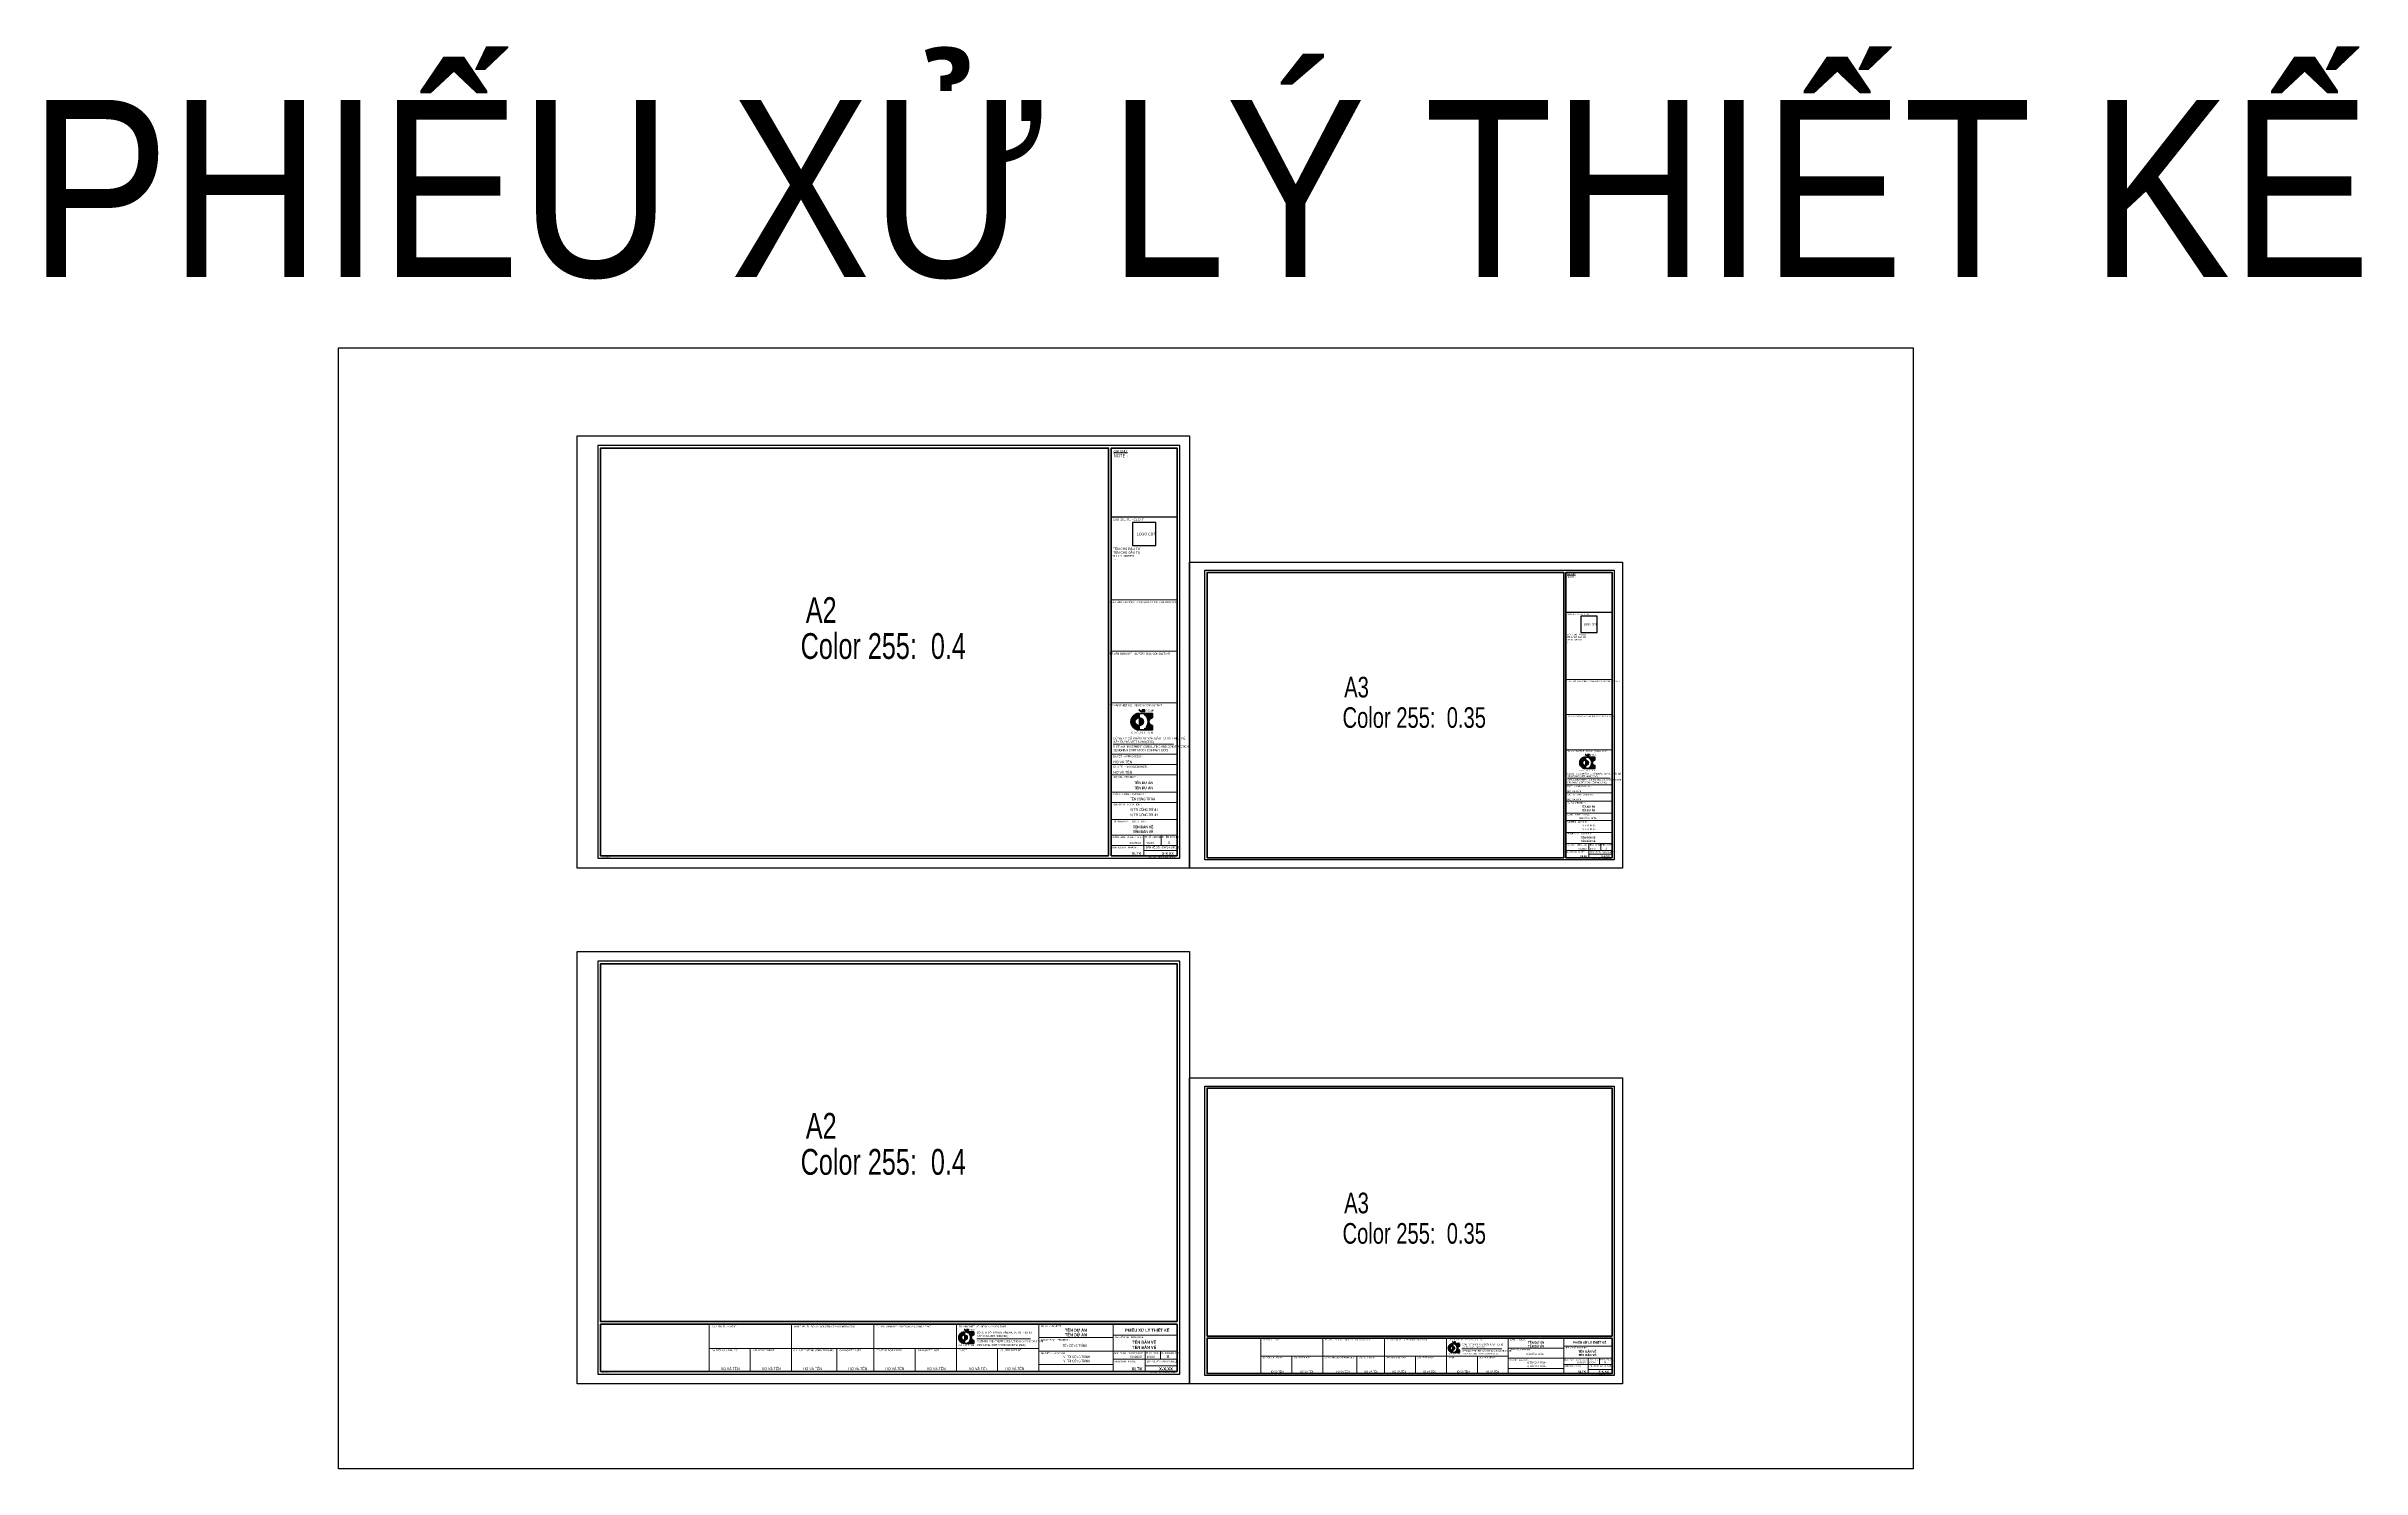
# Model space of a CAD drawing. Header units: millimetres. Extents: x 44 to 16922, y -171 to 5129.
# Drawn here: x 1474 to 3720, y -171 to 1209 of the extents above; entities that cross this region are included whole.
import ezdxf
from ezdxf.enums import TextEntityAlignment as Align

# ---------------------------------------------------------------- set-up
doc = ezdxf.new("R2010")
doc.units = ezdxf.units.MM
doc.layers.add('CDC -TEXT KHUNG', color=7, linetype='Continuous', lineweight=15)
doc.layers.add('KT - Ghi Chu Khung Ten', color=7, linetype='Continuous', lineweight=25)
doc.layers.add('CDC-KHUNGTEN', color=7, linetype='Continuous')
doc.styles.add('Arial', font='arial.ttf', dxfattribs={"width": 0.9, "height": 525})
doc.styles.add('Arial_4', font='arial.ttf', dxfattribs={"width": 0.75, "height": 3})
doc.styles.add('Arial_B_3', font='arialbd.ttf', dxfattribs={"width": 0.75, "height": 3})
doc.styles.add('Chu Khung Tieu De', font='arial.ttf')
doc.styles.add('KT CDC', font='arial.ttf', dxfattribs={"width": 0.85, "height": 200})

# ---------------------------------------------------------------- blocks, each defined once
blk = doc.blocks.new('LOGOmoi')
at = {"layer": 'CDC-KHUNGTEN', "true_color": 0x00fa3e}
h = blk.add_hatch(color=100, dxfattribs=at)
edge = h.paths.add_edge_path()
edge.add_arc((0, 0), 1.87, 90, 270)
edge.add_line((0, -1.9), (0, -3.8))
edge.add_line((0, -3.8), (-0.2, -3.8))
edge.add_line((-0.2, -3.8), (-0.4, -3.8))
edge.add_line((-0.4, -3.8), (-0.5, -3.8))
edge.add_line((-0.5, -3.8), (-0.7, -3.8))
edge.add_line((-0.7, -3.8), (-0.9, -3.7))
edge.add_line((-0.9, -3.7), (-1.1, -3.7))
edge.add_line((-1.1, -3.7), (-1.3, -3.6))
edge.add_line((-1.3, -3.6), (-1.5, -3.6))
edge.add_line((-1.5, -3.6), (-1.6, -3.5))
edge.add_line((-1.6, -3.5), (-1.8, -3.4))
edge.add_line((-1.8, -3.4), (-2, -3.3))
edge.add_line((-2, -3.3), (-2.1, -3.2))
edge.add_line((-2.1, -3.2), (-2.3, -3.1))
edge.add_line((-2.3, -3.1), (-2.4, -3))
edge.add_line((-2.4, -3), (-2.6, -2.8))
edge.add_line((-2.6, -2.8), (-2.7, -2.7))
edge.add_line((-2.7, -2.7), (-2.8, -2.6))
edge.add_line((-2.8, -2.6), (-3, -2.4))
edge.add_line((-3, -2.4), (-3.1, -2.3))
edge.add_line((-3.1, -2.3), (-3.2, -2.1))
edge.add_line((-3.2, -2.1), (-3.3, -2))
edge.add_line((-3.3, -2), (-3.4, -1.8))
edge.add_line((-3.4, -1.8), (-3.5, -1.6))
edge.add_line((-3.5, -1.6), (-3.5, -1.5))
edge.add_line((-3.5, -1.5), (-3.6, -1.3))
edge.add_line((-3.6, -1.3), (-3.7, -1.1))
edge.add_line((-3.7, -1.1), (-3.7, -0.9))
edge.add_line((-3.7, -0.9), (-3.8, -0.7))
edge.add_line((-3.8, -0.7), (-3.8, -0.6))
edge.add_line((-3.8, -0.6), (-3.8, -0.4))
edge.add_line((-3.8, -0.4), (-3.8, -0.2))
edge.add_line((-3.8, -0.2), (-3.8, 0))
edge.add_line((-3.8, 0), (-3.8, 0.2))
edge.add_line((-3.8, 0.2), (-3.8, 0.4))
edge.add_line((-3.8, 0.4), (-3.8, 0.6))
edge.add_line((-3.8, 0.6), (-3.8, 0.7))
edge.add_line((-3.8, 0.7), (-3.7, 0.9))
edge.add_line((-3.7, 0.9), (-3.7, 1.1))
edge.add_line((-3.7, 1.1), (-3.6, 1.3))
edge.add_line((-3.6, 1.3), (-3.5, 1.5))
edge.add_line((-3.5, 1.5), (-3.5, 1.6))
edge.add_line((-3.5, 1.6), (-3.4, 1.8))
edge.add_line((-3.4, 1.8), (-3.3, 2))
edge.add_line((-3.3, 2), (-3.2, 2.1))
edge.add_line((-3.2, 2.1), (-3.1, 2.3))
edge.add_line((-3.1, 2.3), (-3, 2.4))
edge.add_line((-3, 2.4), (-2.8, 2.6))
edge.add_line((-2.8, 2.6), (-2.7, 2.7))
edge.add_line((-2.7, 2.7), (-2.6, 2.8))
edge.add_line((-2.6, 2.8), (-2.4, 3))
edge.add_line((-2.4, 3), (-2.3, 3.1))
edge.add_line((-2.3, 3.1), (-2.1, 3.2))
edge.add_line((-2.1, 3.2), (-2, 3.3))
edge.add_line((-2, 3.3), (-1.8, 3.4))
edge.add_line((-1.8, 3.4), (-1.6, 3.5))
edge.add_line((-1.6, 3.5), (-1.5, 3.6))
edge.add_line((-1.5, 3.6), (-1.3, 3.6))
edge.add_line((-1.3, 3.6), (-1.1, 3.7))
edge.add_line((-1.1, 3.7), (-0.9, 3.7))
edge.add_line((-0.9, 3.7), (-0.7, 3.8))
edge.add_line((-0.7, 3.8), (-0.5, 3.8))
edge.add_line((-0.5, 3.8), (-0.4, 3.8))
edge.add_line((-0.4, 3.8), (-0.2, 3.8))
edge.add_line((-0.2, 3.8), (0, 3.8))
edge.add_line((0, 3.8), (0, 1.9))
at = {"layer": 'CDC-KHUNGTEN'}
h = blk.add_hatch(color=1, dxfattribs=at)
h.paths.add_polyline_path([(1.5, 5.5), (1.3, 5.5), (1.3, 4.9), (1.2, 4.9, -0.237912), (0.1, 5.5), (-0.2, 5.5, 0.272847), (1.1, 4.7), (1.5, 4.7)])
h.paths.add_polyline_path([(2.6, 5.5), (1.8, 5.5, 0.414214), (1.5, 5.2), (1.5, 4.9, 0.414214), (1.8, 4.7), (2.6, 4.7), (2.6, 4.9), (1.8, 4.9, -0.414214), (1.7, 4.9), (1.7, 5.2, -0.414214), (1.8, 5.3), (2.6, 5.3)])
at = {"layer": 'CDC-KHUNGTEN', "true_color": 0xc20000}
blk.add_hatch(color=12, dxfattribs=at).paths.add_polyline_path([(0, 1.9), (0, -1.8), (0, -1.9, 0.414214), (1.9, 0, 0.414214)])
at = {"layer": 'CDC-KHUNGTEN', "color": 102}
for p, q in [((0, 3.8), (0, -3.8)), ((0.4, 3.8), (6.1, 3.8)), ((1.3, 3.7), (5.2, 3.7)), ((2.3, 3.2), (6.1, 3.2)), ((2.5, 3.1), (4, 3.1)), ((3, 2.6), (6.1, 2.6)), ((3.2, 2.5), (3.4, 2.5)), ((3.4, 2.2), (6.1, 2.2)), ((3.5, 2), (6.1, 2)), ((3.6, 2.8), (6.1, 2.8)), ((3.7, 1.6), (5.4, 1.6)), ((3.8, 1.4), (5.2, 1.4)), ((3.9, 1), (4.7, 1)), ((4, 0.8), (4.7, 0.8)), ((4.1, 0.4), (4.5, 0.4)), ((4.1, 0.2), (4.5, 0.2)), ((4.5, 3.4), (6.1, 3.4)), ((6.1, 3.8), (6.1, 1.8)), ((0, -3.8), (0, -3.8)), ((0.4, -3.8), (6.1, -3.8)), ((1.3, -3.7), (5.2, -3.7)), ((2.3, -3.2), (6.1, -3.2)), ((2.5, -3.1), (4, -3.1)), ((3, -2.6), (6.1, -2.6)), ((3.2, -2.5), (3.4, -2.5)), ((3.4, -2.2), (6.1, -2.2)), ((3.5, -2), (6.1, -2)), ((3.6, -2.8), (6.1, -2.8)), ((3.7, -1.6), (5.4, -1.6)), ((3.8, -1.4), (5.2, -1.4)), ((3.9, -1), (4.7, -1)), ((4, -0.8), (4.7, -0.8)), ((4.1, -0.2), (4.5, -0.2)), ((4.1, -0.4), (4.5, -0.4)), ((4.5, -3.4), (6.1, -3.4)), ((6.1, -1.8), (6.1, -3.8))]:
    blk.add_line(p, q, dxfattribs=at)
at = {"layer": 'CDC-KHUNGTEN', "color": 1}
for points in [[(1.5, 5.5), (1.3, 5.5), (1.3, 4.9), (1.2, 4.9, -0.237912), (0.1, 5.5), (-0.2, 5.5, 0.272847), (1.1, 4.7), (1.5, 4.7)], [(2.6, 5.5), (1.8, 5.5, 0.414214), (1.5, 5.2), (1.5, 4.9, 0.414214), (1.8, 4.7), (2.6, 4.7), (2.6, 4.9), (1.8, 4.9, -0.414214), (1.7, 4.9), (1.7, 5.2, -0.414214), (1.8, 5.3), (2.6, 5.3)]]:
    blk.add_lwpolyline(points, format="xyb", close=True, dxfattribs=at)
at = {"layer": 'CDC-KHUNGTEN', "color": 7, "lineweight": 40}
blk.add_lwpolyline([(0.4, 3.8), (6.1, 3.8), (6.1, 1.8, 0.905134), (6.1, -1.8), (6.1, -3.8), (0.4, -3.8)], format="xyb", dxfattribs=at)
at = {"layer": 'CDC-KHUNGTEN', "color": 102}
blk.add_circle((0, 0), 1.87, dxfattribs=at)
at = {"layer": 'CDC-KHUNGTEN', "color": 7, "lineweight": 40}
blk.add_arc((0, 0), 3.85, 89.7449, 270.2551, dxfattribs=at)
at = {"layer": 'CDC-KHUNGTEN', "color": 112}
blk.add_ellipse((0.2, 0), major_axis=(-2.72, 2.72), ratio=1, start_param=-1.064136, end_param=-0.838054, dxfattribs=at)
at = {"layer": 'CDC-KHUNGTEN', "color": 102}
for centre, major_axis, start_param, end_param in [((0.2, 0), (-2.72, 2.72), -1.423028, -1.355019), ((0.2, 0), (2.72, 2.72), 6.199614, 6.251308), ((6.3, 0), (-2.72, 2.72), 0.083571, 0.124553), ((0.2, 0), (-2.72, 2.72), 4.527318, 4.587836), ((0.2, 0), (-2.72, 2.72), 4.346177, 4.481253), ((6.3, 0), (-2.72, 2.72), -0.147768, -0.022458), ((0.2, 0), (-2.72, 2.72), 4.178765, 4.304301), ((0.2, 0), (2.72, 2.72), 5.589142, 5.7099), ((0.2, 0), (2.72, 2.72), 5.445131, 5.550443), ((6.3, 0), (2.72, 2.72), 1.064136, 1.278853), ((6.3, 0), (1.28, 1.28), 0.884906, 3.827483), ((0.2, 0), (2.72, 2.72), 3.979647, 4.205729), ((0.2, 0), (-2.72, 2.72), 2.925816, 2.993825), ((0.2, 0), (-2.72, 2.72), 3.17347, 3.225164), ((0.2, 0), (2.72, 2.72), 4.836942, 4.89746), ((6.3, 0), (-2.72, 2.72), 1.446243, 1.487225), ((0.2, 0), (2.72, 2.72), 4.943525, 5.078601), ((6.3, 0), (-2.72, 2.72), 1.538919, 1.718564), ((0.2, 0), (-2.72, 2.72), 3.549681, 3.675216), ((0.2, 0), (-2.72, 2.72), 3.714878, 3.835636), ((6.3, 0), (2.72, 2.72), 3.433536, 3.648253)]:
    blk.add_ellipse(centre, major_axis=major_axis, ratio=1, start_param=start_param, end_param=end_param, dxfattribs=at)
at = {"layer": 'CDC-KHUNGTEN', "color": 1, "style": 'KT CDC', "width": 0.85}
blk.add_text('GROUP', height=0.792, dxfattribs=at).set_placement((2.9, 4.7))
at = {"layer": 'CDC-KHUNGTEN', "color": 102, "style": 'KT CDC', "width": 1.15}
blk.add_text('C D C J S C . V N', height=0.8, dxfattribs=at).set_placement((-3.9, -5.5))
blk = doc.blocks.new('CDTA2')
at = {"layer": 'CDC-KHUNGTEN', "lineweight": 20}
blk.add_line((64, 75), (0, 75), dxfattribs=at)
at = {"layer": 'CDC-KHUNGTEN'}
blk.add_lwpolyline([(43.3, 47.5), (43.3, 70), (20.8, 70), (20.8, 47.5)], close=True, dxfattribs=at)
for s, height, style, width, p in [('CHỦ ĐẦU TƯ - CLIENT', 2, 'Arial', 0.8, (1.7, 71.7)), ('TÊN CHỦ ĐẦU TƯ', 2.286, 'KT CDC', 0.78, (1.8, 43.3)), ('LOGO CĐT', 2.5, 'Arial', 0.8, (24.8, 57.5)), ('* ĐỊA CHỈ - ADDRESS :', 1.571, 'KT CDC', 0.85, (0.8, 36.8)), ('TÊN CHỦ ĐẦU TƯ', 2.286, 'KT CDC', 0.78, (1.9, 39.7)), ('......', 1.57, 'KT CDC', 0.75, (1.9, 34))]:
    blk.add_text(s, height=height, dxfattribs=dict(at, style=style, width=width)).set_placement(p)

msp = doc.modelspace()

# ---------------------------------------------------------------- linework, layer by layer
msp.add_lwpolyline([(1757.3, 916.8), (3285.2, 916.8), (3285.2, -171), (1757.3, -171)], close=True)
at = {"layer": 'CDC -TEXT KHUNG'}
for p, q in [((2509.1, 532), (2567.5, 532)), ((2949.8, 499.1), (2991.2, 499.1)), ((2376.8, -44.8), (2428.7, -44.8)), ((2847.4, -54.8), (2886.3, -54.8))]:
    msp.add_line(p, q, dxfattribs=at)
at = {"layer": 'CDC-KHUNGTEN'}
for p, q in [((2571.1, 752.3), (2507.1, 752.3)), ((2993.1, 659.8), (2948.3, 659.8))]:
    msp.add_line(p, q, dxfattribs=at)
at = {"layer": 'CDC-KHUNGTEN', "lineweight": 20}
for p, q in [((2571.1, 672.3), (2507.1, 672.3)), ((2571.1, 622.3), (2507.1, 622.3)), ((2571.1, 572.3), (2507.1, 572.3)), ((2571.1, 522.3), (2507.1, 522.3)), ((2571.1, 512.3), (2507.1, 512.3)), ((2571.1, 502.3), (2507.1, 502.3)), ((2571.1, 485.6), (2507.1, 485.6)), ((2571.1, 475.6), (2507.1, 475.6)), ((2571.1, 458.9), (2507.1, 458.9)), ((2571.1, 443.9), (2507.1, 443.9)), ((2571.1, 433.9), (2507.1, 433.9)), ((2538.8, 423.9), (2538.8, 443.9)), ((2538.8, 428.9), (2571.1, 428.9)), ((2555.6, 433.9), (2555.6, 443.9)), ((2116.9, -30.7), (2116.9, -76.5)), ((2196.9, -30.7), (2196.9, -76.5)), ((2276.9, -30.7), (2276.9, -76.5)), ((2356.9, -30.7), (2356.9, -76.5)), ((2436.9, -30.7), (2436.9, -76.5)), ((2508.9, -43.8), (2436.9, -43.8)), ((2508.9, -30.7), (2508.9, -76.5)), ((2571.1, -41.4), (2508.9, -41.4)), ((2196.9, -54.2), (2116.9, -54.2)), ((2156.9, -54.2), (2156.9, -76.6)), ((2276.9, -54.2), (2196.9, -54.2)), ((2240.9, -54.2), (2240.9, -76.6)), ((2356.9, -54.2), (2276.9, -54.2)), ((2316.9, -54.2), (2316.9, -76.6)), ((2436.9, -54.2), (2356.9, -54.2)), ((2396.9, -54.2), (2396.9, -76.6)), ((2508.9, -56.9), (2436.9, -56.9)), ((2571.1, -56.9), (2508.9, -56.9)), ((2571.1, -64.8), (2508.9, -64.8)), ((2540, -76.5), (2540, -56.9)), ((2555, -64.8), (2555, -56.9)), ((2508.9, -70), (2436.9, -70)), ((2540, -71.3), (2571.1, -71.3))]:
    msp.add_line(p, q, dxfattribs=at)
at = {"layer": 'CDC-KHUNGTEN', "lineweight": 15}
for p, q in [((2993.1, 594.8), (2948.3, 594.8)), ((2993.1, 560.8), (2948.3, 560.8)), ((2993.1, 526.8), (2948.3, 526.8)), ((2993.1, 492.8), (2948.3, 492.8)), ((2993.1, 484.8), (2948.3, 484.8)), ((2993.1, 476.8), (2948.3, 476.8)), ((2993.1, 465.1), (2948.3, 465.1)), ((2993.1, 458.1), (2948.3, 458.1)), ((2993.1, 446.4), (2948.3, 446.4)), ((2993.1, 435.9), (2948.3, 435.9)), ((2993.1, 428.9), (2948.3, 428.9)), ((2970.5, 421.9), (2970.5, 435.9)), ((2982.3, 428.9), (2982.3, 435.9)), ((2970.5, 425.4), (2993.1, 425.4)), ((2652.4, -44.2), (2652.4, -78.5)), ((2712.4, -44.2), (2712.4, -78.5)), ((2772.4, -44.2), (2772.4, -78.5)), ((2832.4, -44.2), (2832.4, -78.5)), ((2892.4, -44.2), (2892.4, -78.5)), ((2946.4, -44.2), (2946.4, -78.5)), ((2712.4, -61.8), (2652.4, -61.8)), ((2682.4, -61.8), (2682.4, -78.6)), ((2772.4, -61.8), (2712.4, -61.8)), ((2745.4, -61.8), (2745.4, -78.6)), ((2832.4, -61.8), (2772.4, -61.8)), ((2802.4, -61.8), (2802.4, -78.6)), ((2892.4, -61.8), (2832.4, -61.8)), ((2862.4, -61.8), (2862.4, -78.6)), ((2946.4, -54), (2892.4, -54)), ((2946.4, -63.8), (2892.4, -63.8)), ((2993.1, -52.2), (2946.4, -52.2)), ((2993.1, -63.8), (2946.4, -63.8)), ((2969.8, -78.5), (2969.8, -63.8)), ((2981, -69.7), (2981, -63.8)), ((2946.4, -73.6), (2892.4, -73.6)), ((2993.1, -69.7), (2946.4, -69.7)), ((2969.8, -74.6), (2993.1, -74.6))]:
    msp.add_line(p, q, dxfattribs=at)
at = {"layer": 'CDC-KHUNGTEN', "color": 8}
for points in [[(2506.2, 421.4), (2573.6, 421.4), (2573.6, 822), (2009.1, 822), (2009.1, 421.4), (2506.2, 421.4)], [(2503.2, -79.1), (2573.6, -79.1), (2573.6, 321.5), (2009.1, 321.5), (2009.1, -79.1), (2503.2, -79.1)]]:
    msp.add_lwpolyline(points, dxfattribs=at)
at = {"layer": 'CDC-KHUNGTEN', "color": 255, "lineweight": 60}
msp.add_lwpolyline([(2504.6, 423.9), (2504.6, 819.5), (2011.6, 819.5), (2011.6, 423.9), (2504.6, 423.9)], close=True, dxfattribs=at)
msp.add_lwpolyline([(2507.1, 423.9), (2571.1, 423.9), (2571.1, 819.5), (2507.1, 819.5), (2507.1, 423.9)], dxfattribs=at)
at = {"layer": 'CDC-KHUNGTEN', "color": 8}
for points in [[(2598.1, 419.9), (2598.1, 700.9), (2995.1, 700.9), (2995.1, 419.9)], [(2598.1, -80.6), (2598.1, 200.4), (2995.1, 200.4), (2995.1, -80.6)]]:
    msp.add_lwpolyline(points, close=True, dxfattribs=at)
at = {"layer": 'CDC-KHUNGTEN', "color": 255, "lineweight": 40}
for points in [[(2600.1, 421.9), (2600.1, 698.9), (2946.3, 698.9), (2946.3, 421.9)], [(2571.1, -28.2), (2571.1, 319), (2011.6, 319), (2011.6, -28.2)]]:
    msp.add_lwpolyline(points, close=True, dxfattribs=at)
for points in [[(2948.3, 421.9), (2993.1, 421.9), (2993.1, 698.9), (2948.3, 698.9), (2948.3, 421.9)], [(2600.1, -42.2), (2600.1, 198.4), (2993.1, 198.4), (2993.1, -42.2), (2600.1, -42.2)], [(2571.1, -30.7), (2571.1, -76.6), (2011.6, -76.6), (2011.6, -30.7), (2571.1, -30.7)], [(2993.1, -44.2), (2993.1, -78.6), (2600.1, -78.6), (2600.1, -44.2), (2993.1, -44.2)]]:
    msp.add_lwpolyline(points, dxfattribs=at)
at = {"layer": 'Defpoints', "color": 1, "ltscale": 0.2}
for points in [[(1989.1, 411.9), (1989.1, 831.5), (2583.1, 831.5), (2583.1, 411.9), (1989.1, 411.9)], [(2583.1, 411.9), (2583.1, 708.9), (3003.1, 708.9), (3003.1, 411.9), (2583.1, 411.9)], [(1989.1, -88.6), (1989.1, 331), (2583.1, 331), (2583.1, -88.6), (1989.1, -88.6)], [(2583.1, -88.6), (2583.1, 208.4), (3003.1, 208.4), (3003.1, -88.6), (2583.1, -88.6)]]:
    msp.add_lwpolyline(points, close=True, dxfattribs=at)

# ---------------------------------------------------------------- block references
for p, xscale, yscale, zscale in [((2364.8, -43.8), 1.460773015860468, 1.460773015860468, 1.460773015860468), ((2838.4, -54), 1.095579762011766, 1.095579762011766, 1.095579762011766)]:
    msp.add_blockref('LOGOmoi', p, dxfattribs=dict(xscale=xscale, yscale=yscale, zscale=zscale))
at = {"layer": 'CDC -TEXT KHUNG'}
for p, xscale, yscale, zscale in [((2534.4, 554), 2.094923747703433, 2.094923747703433, 2.094923747703433), ((2967.4, 514.1), 1.4664466236718, 1.4664466236718, 1.4664466236718)]:
    msp.add_blockref('LOGOmoi', p, dxfattribs=dict(at, xscale=xscale, yscale=yscale, zscale=zscale))
at = {"layer": 'CDC-KHUNGTEN'}
msp.add_blockref('CDTA2', (2507.1, 677.3), dxfattribs=at)
at = {"layer": 'CDC-KHUNGTEN', "xscale": 0.7000000001862645, "yscale": 0.7000000001862645, "zscale": 0.7000000001862645}
msp.add_blockref('CDTA2', (2948.3, 607.3), dxfattribs=at)

# ---------------------------------------------------------------- texts
at = {"color": 6, "style": 'KT CDC', "width": 0.85}
msp.add_text('PHIẾU XỬ LÝ THIẾT KẾ', height=171.875, dxfattribs=at).set_placement((1457.1, 985.5))
at = {"layer": 'CDC -TEXT KHUNG'}
for s, height, style, width, p in [('NOTE :', 3, 'Arial_4', 0.85, (2509.5, 810.6)), ('A2', 25, 'KT CDC', 0.7, (2210.8, 649.8)), ('A2', 25, 'KT CDC', 0.7, (2210.8, 649.8)), ('NOTE :', 1.75, 'Arial_4', 0.85, (2949.7, 693.7)), ('Color 255:  0.4', 25, 'KT CDC', 0.7, (2205.8, 614.9)), ('NHÀ THẦU THI CÔNG - CONSTRUCTION CONTRACTOR', 1.4, 'KT CDC', 0.85, (2949.8, 592.4)), ('CÔNG TY CỔ PHẦN TƯ VẤN ÐẦU TƯ VÀ THIẾT KẾ', 2.083, 'KT CDC', 0.84, (2509, 536.8)), ('TƯ VẤN GIÁM SÁT - SUPERVISION CONSULTANT', 1.4, 'KT CDC', 0.85, (2949.8, 558.4)), ('VIETNAM INVESTMENT CONSULTING AND CONSTRUCTION ', 2.083, 'KT CDC', 0.7, (2509.1, 528.8)), ('XÂY DỰNG VIỆT NAM (CDC)', 2.083, 'KT CDC', 0.84, (2509.2, 533.5)), ('DESIGNING JOINT STOCK COMPANY (CDC)', 2.083, 'KT CDC', 0.7, (2509.2, 525.3)), ('TƯ VẤN THIẾT KẾ - DESIGN CONSULTANT', 1.4, 'KT CDC', 0.85, (2949.8, 524.4)), ('CÔNG TY CỔ PHẦN TƯ VẤN ÐẦU TƯ VÀ THIẾT KẾ', 1.6, 'KT CDC', 0.78, (2949.7, 502.6)), ('VIETNAM INVESTMENT CONSULTING AND CONSTRUCTION ', 1.6, 'KT CDC', 0.65, (2949.8, 496.7)), ('XÂY DỰNG VIỆT NAM (CDC)', 1.6, 'KT CDC', 0.78, (2949.9, 500.2)), ('DESIGNING JOINT STOCK COMPANY (CDC)', 1.6, 'KT CDC', 0.65, (2949.9, 494.1)), ('DUYỆT - APPROVED BY :', 1.4, 'KT CDC', 0.85, (2949.7, 490.5)), ('CHỦ TRÌ - MAIN DESIGNER :', 1.4, 'KT CDC', 0.85, (2949.7, 482.5)), ('DỰ ÁN - PROJECT :  ', 1.4, 'KT CDC', 0.85, (2949.8, 474.5)), ('CÔNG TRÌNH - PROJECT :  ', 1.4, 'KT CDC', 0.85, (2949.7, 463.1)), ('ĐỊA ĐIỂM - LOCATION :', 1.4, 'KT CDC', 0.85, (2949.8, 456.1)), ('GIAI ĐOẠN - PHASE :', 1.4, 'KT CDC', 0.75, (2949, 426.7)), ('TÊN BẢN VẼ - DWG TITLE :', 1.4, 'KT CDC', 0.85, (2949.8, 444.5)), ('TỈ LỆ - SCALE :', 1.4, 'KT CDC', 0.678871, (2971.3, 433.8)), ('BẢN VẼ SỐ - DWG NUMBER :', 1.4, 'KT CDC', 0.75, (2971.9, 426.7)), ('PHIÊN BẢN -REV', 1.4, 'KT CDC', 0.6, (2982.9, 433.8)), ('- CDCJSC . VN GIỮ BẢN QUYỂN -', 1.047, 'KT CDC', 1.15, (2543.1, 422.1)), ('- CDCJSC . VN GIỮ BẢN QUYỂN -', 0.733, 'KT CDC', 1.15, (2973.5, 420.6)), ('A2', 25, 'KT CDC', 0.7, (2210.8, 149.3)), ('A2', 25, 'KT CDC', 0.7, (2210.8, 149.3)), ('Color 255:  0.4', 25, 'KT CDC', 0.7, (2205.8, 114.3)), ('CÔNG TY CỔ PHẦN TƯ VẤN ÐẦU TƯ VÀ THIẾT KẾ', 1.964, 'KT CDC', 0.65, (2376.8, -39.8)), ('XÂY DỰNG VIỆT NAM (CDC)', 1.964, 'KT CDC', 0.65, (2377, -43.2)), ('VIETNAM INVESTMENT CONSULTING AND CONSTRUCTION ', 1.964, 'KT CDC', 0.65, (2377.1, -48.2)), ('DESIGNING JOINT STOCK COMPANY (CDC)', 1.964, 'KT CDC', 0.65, (2377.2, -51.9)), ('CÔNG TY CỔ PHẦN TƯ VẤN ÐẦU TƯ VÀ THIẾT KẾ', 1.473, 'KT CDC', 0.65, (2847.4, -51.1)), ('XÂY DỰNG VIỆT NAM (CDC)', 1.473, 'KT CDC', 0.65, (2847.6, -53.6)), ('VIETNAM INVESTMENT CONSULTING AND CONSTRUCTION ', 1.473, 'KT CDC', 0.65, (2847.6, -57.4)), ('DESIGNING JOINT STOCK COMPANY (CDC)', 1.473, 'KT CDC', 0.65, (2847.7, -60.1)), ('- CDCJSC . VN GIỮ BẢN QUYỂN -', 1.028, 'KT CDC', 1.15, (2544.1, -78.2)), ('- CDCJSC . VN GIỮ BẢN QUYỂN -', 0.771, 'KT CDC', 1.15, (2972.9, -79.8))]:
    msp.add_text(s, height=height, dxfattribs=dict(at, style=style, width=width)).set_placement(p)
at = {"layer": 'CDC -TEXT KHUNG', "style": 'KT CDC', "width": 0.85}
for s, p in [('NHÀ THẦU THI CÔNG - CONSTRUCTION CONTRACTOR', (2538, 669)), ('TƯ VẤN GIÁM SÁT - SUPERVISION CONSULTANT', (2534.8, 619)), ('TƯ VẤN THIẾT KẾ - DESIGN CONSULTANT', (2531, 569))]:
    msp.add_text(s, height=1.833, dxfattribs=at).set_placement(p, align=Align.CENTER)
at = {"layer": 'CDC -TEXT KHUNG', "color": 7, "style": 'KT CDC', "width": 0.7}
for s, p in [('A3', (2733.2, 577.5)), ('Color 255:  0.35', (2731.6, 548)), ('A3', (2733.2, 76.9)), ('Color 255:  0.35', (2731.6, 47.4))]:
    msp.add_text(s, height=20, dxfattribs=at).set_placement(p)
at = {"layer": 'CDC -TEXT KHUNG', "style": 'KT CDC', "width": 0.678871}
msp.add_text('HOÀN THÀNH - FINISHED DATE :', height=1.4, dxfattribs=at).set_placement((2948.9, 433.7), (2969.7, 433.7), align=Align.FIT)
at = {"layer": 'CDC -TEXT KHUNG', "attachment_point": 1, "style": 'Arial'}
for insert, char_height, width in [((2509.5, 817.5), 2.2, 18.82), ((2949.7, 697.8), 1.283, 10.978)]:
    msp.add_mtext('{\\LGHI CHÚ:}', dxfattribs=dict(at, insert=insert, char_height=char_height, width=width))
at = {"layer": 'CDC-KHUNGTEN'}
for s, height, style, width, p in [('DUYỆT - APPROVED BY :', 1.8, 'Arial', 0.8, (2509.1, 519.4)), ('HỌ VÀ TÊN', 2.5, 'KT CDC', 0.85, (2509.2, 513.6)), ('CHỦ TRÌ - MAIN DESIGNER :', 1.8, 'Arial', 0.8, (2509.1, 509.4)), ('HỌ VÀ TÊN', 2.5, 'KT CDC', 0.85, (2509.2, 503.6)), ('DỰ ÁN - PROJECT :  ', 1.8, 'Arial', 0.8, (2509.2, 499.4)), ('CÔNG TRÌNH - PROJECT :  ', 1.8, 'Arial', 0.8, (2509.1, 482.7)), ('ĐỊA ĐIỂM - LOCATION :', 1.8, 'Arial', 0.8, (2509.2, 472.7)), ('HỌ VÀ TÊN', 1.8, 'Arial', 0.9, (2949.8, 485.6)), ('HỌ VÀ TÊN', 1.8, 'Arial', 0.9, (2949.8, 477.6)), ('TÊN BẢN VẼ - DWG TITLE :', 1.8, 'Arial', 0.8, (2509.2, 456.2)), ('GIAI ĐOẠN - PHASE :', 1.8, 'Arial', 0.8, (2508.1, 431)), ('TỈ LỆ - SCALE :', 1.8, 'Arial', 0.8, (2539.9, 441.1)), ('BẢN VẼ SỐ - DWG NUMBER :', 1.8, 'Arial', 0.8, (2540.7, 431.1)), ('PHIÊN BẢN -REV', 1.8, 'Arial', 0.7, (2556.6, 441.1)), ('CHỦ ĐẦU TƯ - CLIENT', 1.6, 'Arial', 0.8, (2119.5, -33.9)), ('NHÀ THẦU THI CÔNG - CONSTRUCTION CONTRACTOR', 1.6, 'Arial', 0.8, (2199.5, -33.9)), ('TƯ VẤN GIÁM SÁT - SUPERVISION CONSULTANT', 1.6, 'Arial', 0.8, (2279.5, -33.9)), ('TƯ VẤN THIẾT KẾ - DESIGN CONSULTANT', 1.6, 'Arial', 0.8, (2359.5, -33.9)), ('CÔNG TRÌNH - PROJECT :  ', 1.6, 'Arial', 0.8, (2438.8, -46.7)), ('DỰ ÁN - PROJECT :  ', 1.6, 'Arial', 0.8, (2438.9, -33.6)), ('TÊN BẢN VẼ - DWG TITLE :', 1.6, 'Arial', 0.8, (2510.9, -44.1)), ('DỰ ÁN - PROJECT :  ', 1.2, 'Arial', 0.8, (2894, -46.3)), ('ĐỊA ĐIỂM - LOCATION :', 1.6, 'Arial', 0.8, (2438.8, -59.8)), ('GIAI ĐOẠN - PHASE :', 1.6, 'Arial', 0.8, (2509.8, -67.6)), ('TỈ LỆ - SCALE :', 1.6, 'Arial', 0.8, (2541, -59.7)), ('BẢN VẼ SỐ - DWG NUMBER :', 1.6, 'Arial', 0.8, (2541.8, -67.6)), ('PHIÊN BẢN -REV', 1.6, 'Arial', 0.8, (2555.9, -59.7)), ('CHỦ ĐẦU TƯ - CLIENT', 1.2, 'Arial', 0.8, (2654.4, -46.5)), ('NHÀ THẦU THI CÔNG - CONSTRUCTION CONTRACTOR', 1.2, 'Arial', 0.8, (2714.4, -46.5)), ('TƯ VẤN GIÁM SÁT - SUPERVISION CONSULTANT', 1.2, 'Arial', 0.8, (2774.4, -46.5)), ('TƯ VẤN THIẾT KẾ - DESIGN CONSULTANT', 1.2, 'Arial', 0.8, (2834.4, -46.5)), ('ĐỊA ĐIỂM - LOCATION :', 1.2, 'Arial', 0.8, (2893.9, -66)), ('CÔNG TRÌNH - PROJECT :  ', 1.2, 'Arial', 0.8, (2893.9, -56.1)), ('TÊN BẢN VẼ - DWG TITLE :', 1.2, 'Arial', 0.8, (2948, -54.2)), ('TỈ LỆ - SCALE :', 1.2, 'Arial', 0.8, (2970.6, -65.9)), ('PHIÊN BẢN -REV', 1.2, 'Arial', 0.8, (2981.7, -65.9)), ('- ISO 06/2019 -', 0.943, 'KT CDC', 1.15, (2011.6, -78.1)), ('HỌ VÀ TÊN', 1.8, 'Arial', 0.9, (2660.9, -77.7)), ('HỌ VÀ TÊN', 1.8, 'Arial', 0.9, (2690.2, -77.7)), ('HỌ VÀ TÊN', 1.8, 'Arial', 0.9, (2725.1, -77.7)), ('HỌ VÀ TÊN', 1.8, 'Arial', 0.9, (2752.7, -77.7)), ('HỌ VÀ TÊN', 1.8, 'Arial', 0.9, (2780, -77.7)), ('HỌ VÀ TÊN', 1.8, 'Arial', 0.9, (2809, -77.7)), ('HỌ VÀ TÊN', 1.8, 'Arial', 0.9, (2841.4, -77.7)), ('HỌ VÀ TÊN', 1.8, 'Arial', 0.9, (2870.2, -77.7)), ('GIAI ĐOẠN - PHASE :', 1.2, 'Arial', 0.8, (2947.1, -71.9)), ('BẢN VẼ SỐ - DWG NUMBER :', 1.2, 'Arial', 0.8, (2971.1, -71.8))]:
    msp.add_text(s, height=height, dxfattribs=dict(at, style=style, width=width)).set_placement(p)
for s, height, style, width, p in [('TÊN DỰ ÁN', 2.5, 'Arial_B_3', 0.75, (2538.5, 493.4)), ('TÊN CÔNG TRÌNH', 2.5, 'Arial', 0.65, (2537.7, 477.6)), ('TÊN DỰ ÁN', 2.5, 'Arial_B_3', 0.75, (2538.5, 488.4)), ('TÊN DỰ ÁN', 1.8, 'Arial_B_3', 0.75, (2970.3, 470.6)), ('VỊ TRÍ CÔNG TRÌNH', 2.5, 'Arial', 0.65, (2538.7, 467.3)), ('VỊ TRÍ CÔNG TRÌNH', 2.5, 'Arial', 0.65, (2538.7, 462.3)), ('TÊN BẢN VẼ', 2.5, 'Arial_B_3', 0.75, (2538.1, 450.6)), ('TÊN CÔNG TRÌNH', 1.8, 'Arial', 0.65, (2969.7, 459.5)), ('TÊN DỰ ÁN', 1.8, 'Arial_B_3', 0.75, (2970.3, 467.1)), ('VỊ TRÍ DỰ ÁN', 1.8, 'Arial', 0.65, (2971, 452.3)), ('VỊ TRÍ DỰ ÁN', 1.8, 'Arial', 0.65, (2971, 448.8)), ('TÊN BẢN VẼ', 2.5, 'Arial_B_3', 0.75, (2538.1, 446)), ('TÊN BẢN VẼ', 1.8, 'Arial_B_3', 0.734493, (2970, 440.6)), ('TÊN BẢN VẼ', 1.8, 'Arial_B_3', 0.734493, (2970, 437.1)), ('TÊN DỰ ÁN', 2.93, 'Arial_B_3', 0.75, (2472.9, -38.1)), ('TÊN DỰ ÁN', 2.93, 'Arial_B_3', 0.75, (2472.9, -42.6)), ('PHIẾU XỬ LÝ THIẾT KẾ', 2.933, 'Arial_B_3', 0.75, (2542.1, -38.1)), ('TÊN CÔNG TRÌNH', 2.4, 'Arial', 0.65, (2471.8, -52.8)), ('VỊ TRÍ CÔNG TRÌNH', 2.4, 'Arial', 0.65, (2473.6, -63.7)), ('VỊ TRÍ CÔNG TRÌNH', 2.4, 'Arial', 0.65, (2473.6, -67.7)), ('TÊN BẢN VẼ', 2.93, 'Arial_B_3', 0.75, (2539.2, -49.7)), ('TÊN BẢN VẼ', 2.93, 'Arial_B_3', 0.75, (2539.2, -54.7)), ('TÊN CÔNG TRÌNH', 1.8, 'Arial', 0.65, (2918.6, -60.7)), ('VỊ TRÍ CÔNG TRÌNH', 1.8, 'Arial', 0.65, (2920, -68.9)), ('TÊN DỰ ÁN', 2.2, 'Arial_B_3', 0.75, (2919.4, -49.7)), ('TÊN DỰ ÁN', 2.2, 'Arial_B_3', 0.75, (2919.4, -53.2)), ('PHIẾU XỬ LÝ THIẾT KẾ', 2.2, 'Arial_B_3', 0.75, (2971.4, -49.7)), ('TÊN BẢN VẼ', 2.2, 'Arial_B_3', 0.75, (2969.2, -58.4)), ('TÊN BẢN VẼ', 2.2, 'Arial_B_3', 0.75, (2969.2, -61.7)), ('HỌ VÀ TÊN', 2.5, 'KT CDC', 0.85, (2137.3, -75.2)), ('HỌ VÀ TÊN', 2.5, 'KT CDC', 0.85, (2177.3, -75.2)), ('HỌ VÀ TÊN', 2.5, 'KT CDC', 0.85, (2217.3, -75.2)), ('HỌ VÀ TÊN', 2.5, 'KT CDC', 0.85, (2261.3, -75.2)), ('HỌ VÀ TÊN', 2.5, 'KT CDC', 0.85, (2297.3, -75.2)), ('HỌ VÀ TÊN', 2.5, 'KT CDC', 0.85, (2337.3, -75.2)), ('HỌ VÀ TÊN', 2.5, 'KT CDC', 0.85, (2378.2, -75.2)), ('HỌ VÀ TÊN', 2.5, 'KT CDC', 0.85, (2413.7, -75.2)), ('VỊ TRÍ CÔNG TRÌNH', 1.8, 'Arial', 0.65, (2920, -72.4))]:
    msp.add_text(s, height=height, dxfattribs=dict(at, style=style, width=width)).set_placement(p, align=Align.CENTER)
at = {"layer": 'CDC-KHUNGTEN', "style": 'Arial'}
for height, width, p, p2 in [(1.8, 0.754301, (2508, 441), (2537.7, 441)), (1.6, 0.83316, (2509.8, -59.8), (2539, -59.8)), (1.2, 0.83316, (2947.1, -66), (2969, -66))]:
    msp.add_text('HOÀN THÀNH - FINISHED DATE :', height=height, dxfattribs=dict(at, width=width)).set_placement(p, p2, align=Align.FIT)
at = {"layer": 'CDC-KHUNGTEN', "style": 'Arial', "width": 0.9}
for s, height, p in [('XX/20XX', 2, (2536, 435.2)), ('1/XXX', 2, (2548.9, 435.2)), ('XX/20XX', 1.5, (2968.6, 429.8)), ('1/XXX', 1.5, (2977.5, 429.8)), ('XX/20XX', 2.13, (2537.2, -63.5)), ('1/XXX', 2.13, (2549.8, -63.5)), ('XX/20XX', 1.6, (2967.7, -68.8)), ('1/XXX', 1.6, (2977.1, -68.8))]:
    msp.add_text(s, height=height, dxfattribs=at).set_placement(p, align=Align.RIGHT)
at = {"layer": 'CDC-KHUNGTEN'}
for s, height, style, p in [('XLTK', 2.5, 'Arial_B_3', (2536.3, 424.8)), ('X-X.XX', 2.5, 'Arial_B_3', (2567.8, 424.8)), ('X', 2.67, 'KT CDC', (2564.3, 435.2)), ('X', 1.8, 'KT CDC', (2988.3, 429.8)), ('XLTK', 1.8, 'Arial_B_3', (2968.8, 422.6)), ('X-X.XX', 1.8, 'Arial_B_3', (2990.8, 422.6)), ('X', 2.73, 'Arial_B_3', (2563.5, -63.5)), ('X', 2.05, 'Arial_B_3', (2987.4, -68.8)), ('XLTK', 2.93, 'Arial_B_3', (2537.5, -75.6)), ('X-X.XX', 2.93, 'Arial_B_3', (2567, -75.6)), ('XLTK', 2.2, 'Arial_B_3', (2967.9, -77.9)), ('X-X.XX', 2.2, 'Arial_B_3', (2990, -77.9))]:
    msp.add_text(s, height=height, dxfattribs=dict(at, style=style)).set_placement(p, align=Align.RIGHT)
at = {"layer": 'CDC-KHUNGTEN', "color": 6, "style": 'KT CDC', "width": 1.15}
msp.add_text('- ISO 06/2019 -', height=0.943, dxfattribs=at).set_placement((2011.6, 422.4))
at = {"layer": 'KT - Ghi Chu Khung Ten', "style": 'Chu Khung Tieu De'}
for s, height, p in [('ĐẠI DIỆN CHỦ ĐẦU TƯ:', 1.633, (2119.5, -56.9)), ('CÁN BỘ KỸ THUẬT:', 1.633, (2159.5, -56.9)), ('CHỈ HUY TRƯỞNG CÔNG TRƯỜNG:', 1.633, (2198.7, -56.9)), ('CÁN BỘ KỸ THUẬT:', 1.633, (2243.5, -56.9)), ('TRƯỞNG ĐOÀN TVGS:', 1.633, (2279.5, -56.9)), ('CÁN BỘ KỸ THUẬT:', 1.633, (2319.5, -56.9)), ('DUYỆT:', 1.63, (2359.5, -56.9)), ('CHỦ TRÌ THIẾT KẾ:', 1.633, (2399.5, -56.9)), ('ĐẠI DIỆN CHỦ ĐẦU TƯ:', 1.225, (2654.4, -63.9)), ('CÁN BỘ KỸ THUẬT:', 1.225, (2684.4, -63.9)), ('CHỈ HUY TRƯỞNG CÔNG TRƯỜNG:', 1.225, (2713.8, -63.9)), ('CÁN BỘ KỸ THUẬT:', 1.225, (2747.4, -63.9)), ('TRƯỞNG ĐOÀN TVGS:', 1.225, (2774.4, -63.9)), ('CÁN BỘ KỸ THUẬT:', 1.225, (2804.4, -63.9)), ('DUYỆT:', 1.22, (2834.4, -63.9)), ('CHỦ TRÌ THIẾT KẾ:', 1.225, (2864.4, -63.9))]:
    msp.add_text(s, height=height, dxfattribs=at).set_placement(p)

doc.saveas('drawing.dxf')
